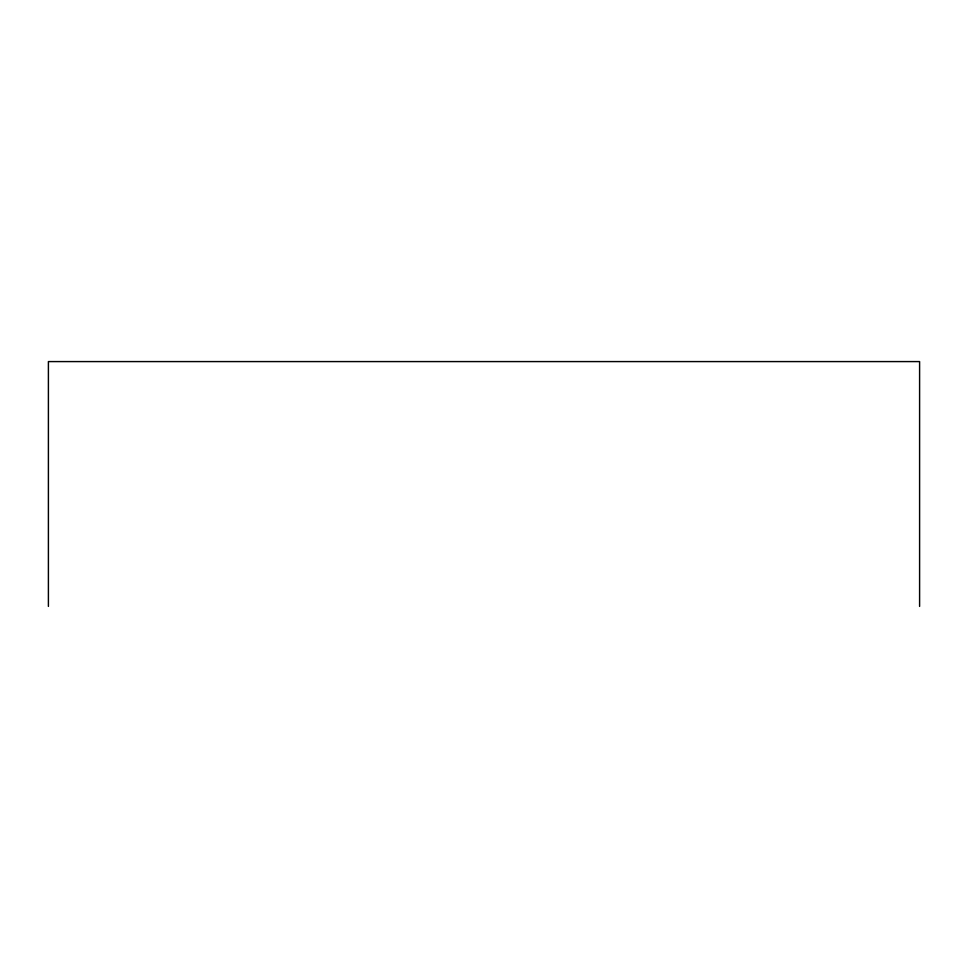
<?xml version="1.0" encoding="UTF-8"?>
<svg xmlns="http://www.w3.org/2000/svg" width="968" height="968" viewBox="0 0 968 968"><rect width="100%" height="100%" fill="white"/><g stroke="black" fill="none" stroke-linecap="round" stroke-linejoin="round"><path stroke-width="1.45" d="M919.6 606.416L919.6 361.584L48.4 361.584L48.4 606.416"/></g></svg>
